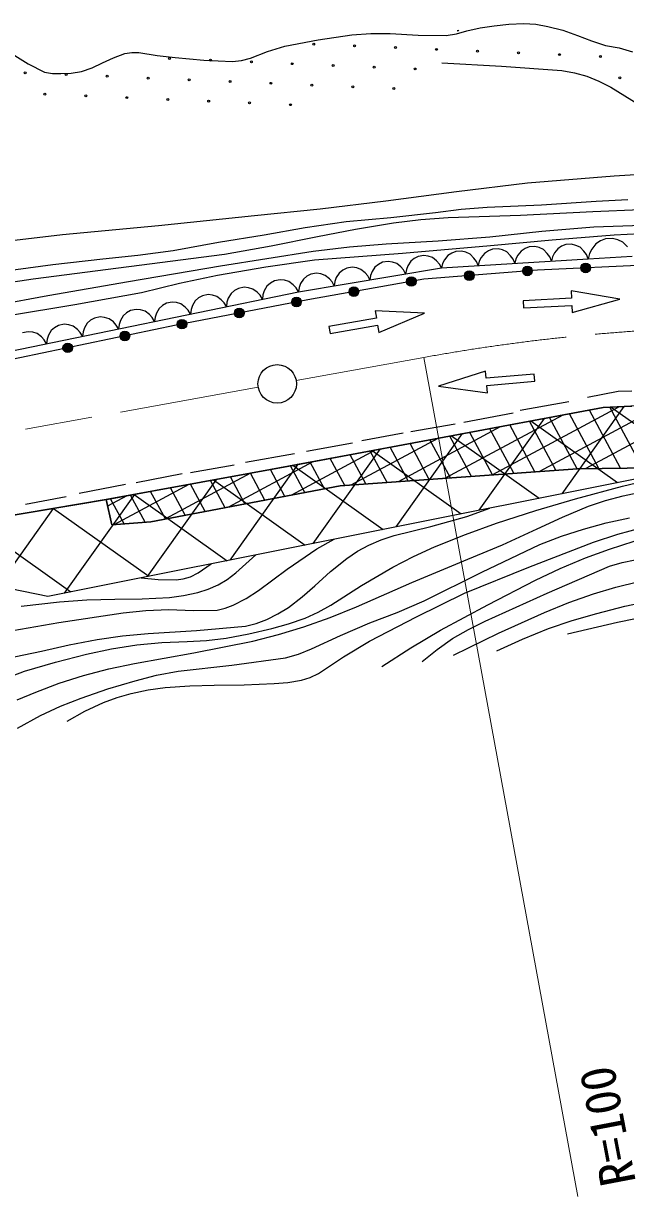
# Model space of a CAD drawing. Units: millimetres, scale not verified. Extents: x 40000 to 680000, y 20000 to 380000.
# Drawn here: x 157940 to 189099, y 251444 to 312135 of the extents above; entities that cross this region are included whole.
import ezdxf
from ezdxf.enums import TextEntityAlignment as Align

# ---------------------------------------------------------------- set-up
doc = ezdxf.new("R2010")
doc.units = ezdxf.units.MM
doc.header["$LTSCALE"] = 1000
doc.linetypes.add('CHAIN', pattern=[18.5, 12, -1.5, 3.5, -1.5])
for name, color, linetype, lineweight in [('M-BGD', 7, 'Continuous', 25), ('M-BMK', 2, 'CHAIN', 13), ('M-BMK-SRVR', 3, 'Continuous', 25), ('M-STR-HTXT', 7, 'Continuous', 13), ('M-STR-STRC', 7, 'Continuous', 25)]:
    doc.layers.add(name, color=color, linetype=linetype, lineweight=lineweight)
doc.styles.add('ＭＳ ゴシック', font='')
doc.styles.get('ＭＳ ゴシック').set_extended_font_data('MS Gothic')

msp = doc.modelspace()

# ---------------------------------------------------------------- hatches: boundary and pattern name
at = {"layer": 'M-BGD'}
h = msp.add_hatch(dxfattribs=at)
h.set_pattern_fill('USER', color=256, style=0, pattern_type=2)
h.set_pattern_definition([(54.5709, (155315, 286338), (-2444.5, 1739.087), []), (324.5709, (155315, 286338), (1739.087, 2444.5), [])])
h.paths.add_polyline_path([(155315, 286338), (162452, 287542), (187948, 292265), (189423, 292337), (191605, 292443), (200648, 292337), (204336, 291990), (210147, 291308), (215369, 290472), (221676, 289332), (230316, 287388), (243372, 284188), (253312, 281583), (267040, 277981), (283843, 274294), (292396, 272873), (299339, 272161), (300376, 271932), (308282, 271658), (316738, 271340), (336644, 271248), (347852, 271438), (355713, 271876), (355733, 270499), (357510, 270110), (360410, 268737), (362614, 267765), (366288, 267083), (370171, 267264), (372970, 268094), (376463, 269992), (378301, 271123), (382715, 273030), (391542, 272330), (407692, 271158), (428435, 269520), (427523, 259039), (401038, 261965), (380269, 260926), (380346, 256935), (345325, 255708), (345406, 256366), (329913, 259216), (304936, 258569), (306105, 265235), (255028, 269587), (244656, 280337), (220910, 285426), (197334, 288120), (192698, 289182), (159205, 282488), (151091, 284151)])

# ---------------------------------------------------------------- linework, layer by layer
for p, q in [((181584, 311909), (182306, 312017)), ((182306, 312017), (183064, 312106)), ((183064, 312106), (183832, 312135)), ((183832, 312135), (184458, 312090)), ((184458, 312090), (185079, 311985)), ((185079, 311985), (185857, 311781)), ((173194, 311286), (174929, 311547)), ((174929, 311547), (175913, 311615)), ((175913, 311615), (176911, 311623)), ((176911, 311623), (178370, 311533)), ((178370, 311533), (179821, 311505)), ((179821, 311505), (180356, 311594)), ((180356, 311594), (180890, 311745)), ((180890, 311745), (181584, 311909)), ((185857, 311781), (186621, 311519)), ((186621, 311519), (187339, 311231)), ((170571, 310679), (171474, 310967)), ((171474, 310967), (173194, 311286)), ((187339, 311231), (188069, 311003)), ((188069, 311003), (188765, 310868)), ((188765, 310868), (189454, 310673)), ((157348, 310560), (158188, 310050)), ((162034, 310094), (162605, 310363)), ((162605, 310363), (163193, 310573)), ((163193, 310573), (163551, 310633)), ((163551, 310633), (163912, 310633)), ((163912, 310633), (164854, 310474)), ((164854, 310474), (165795, 310375)), ((165795, 310375), (167272, 310242)), ((167272, 310242), (168750, 310169)), ((168750, 310169), (169219, 310221)), ((169219, 310221), (169686, 310334)), ((169686, 310334), (170571, 310679)), ((158188, 310050), (159030, 309610)), ((159030, 309610), (159437, 309550)), ((159437, 309550), (159870, 309550)), ((159870, 309550), (160411, 309572)), ((160411, 309572), (160936, 309653)), ((160936, 309653), (161488, 309842)), ((161488, 309842), (162034, 310094)), ((179592, 310101), (182686, 309930)), ((182686, 309930), (185805, 309696)), ((185805, 309696), (186451, 309579)), ((186451, 309579), (187092, 309401)), ((187092, 309401), (187724, 309154)), ((187724, 309154), (188346, 308846)), ((188346, 308846), (189793, 307949)), ((184025, 303886), (188518, 304250)), ((188518, 304250), (193017, 304553)), ((180353, 303448), (184025, 303886)), ((173303, 302542), (176697, 302952)), ((176697, 302952), (180353, 303448)), ((184758, 302753), (187578, 302939)), ((187578, 302939), (189213, 303026)), ((169903, 302192), (173303, 302542)), ((176956, 302088), (179267, 302354)), ((179267, 302354), (180592, 302519)), ((180592, 302519), (181935, 302626)), ((181935, 302626), (184758, 302753)), ((183670, 302221), (187412, 302405)), ((187412, 302405), (189880, 302505)), ((159968, 301218), (164936, 301685)), ((164936, 301685), (169903, 302192)), ((172516, 301572), (174637, 301882)), ((174637, 301882), (176956, 302088)), ((175122, 301493), (177096, 301813)), ((177096, 301813), (178505, 301985)), ((178505, 301985), (179927, 302098)), ((179927, 302098), (183670, 302221)), ((187456, 301609), (190587, 301719)), ((156166, 300778), (159968, 301218)), ((168039, 300824), (170403, 301202)), ((170403, 301202), (172516, 301572)), ((170752, 300627), (173158, 301114)), ((173158, 301114), (175122, 301493)), ((179394, 300886), (182082, 301101)), ((182082, 301101), (184761, 301385)), ((184761, 301385), (187456, 301609)), ((185300, 300946), (188514, 301191)), ((188514, 301191), (189861, 301270)), ((165686, 300386), (168039, 300824)), ((168345, 300200), (170752, 300627)), ((172934, 300356), (174819, 300573)), ((174819, 300573), (176710, 300731)), ((176710, 300731), (179394, 300886)), ((177561, 300248), (182104, 300641)), ((182217, 300454), (181999, 300369)), ((182104, 300641), (185300, 300946)), ((182511, 300473), (182217, 300454)), ((182738, 300416), (182511, 300473)), ((183896, 300489), (183694, 300362)), ((184114, 300574), (183896, 300489)), ((184408, 300593), (184114, 300574)), ((184635, 300536), (184408, 300593)), ((184851, 300435), (184635, 300536)), ((185049, 300238), (184851, 300435)), ((185591, 300482), (185419, 300261)), ((185793, 300609), (185591, 300482)), ((186011, 300694), (185793, 300609)), ((186305, 300712), (186011, 300694)), ((186533, 300655), (186305, 300712)), ((186748, 300555), (186533, 300655)), ((186946, 300358), (186748, 300555)), ((187352, 300466), (187233, 300235)), ((187561, 300731), (187352, 300466)), ((187805, 300884), (187561, 300731)), ((188069, 300985), (187805, 300884)), ((188425, 301006), (188069, 300985)), ((188699, 300936), (188425, 301006)), ((188959, 300813), (188699, 300936)), ((189197, 300574), (188959, 300813)), ((159464, 299669), (162046, 299966)), ((162046, 299966), (163866, 300146)), ((163389, 299562), (168345, 300200)), ((163866, 300146), (165686, 300386)), ((168146, 299597), (172934, 300356)), ((170490, 299541), (173009, 299914)), ((173009, 299914), (177561, 300248)), ((176807, 299826), (176520, 299778)), ((177036, 299793), (176807, 299826)), ((177979, 299836), (177833, 299602)), ((178165, 299981), (177979, 299836)), ((178370, 300087), (178165, 299981)), ((178657, 300135), (178370, 300087)), ((178886, 300101), (178657, 300135)), ((179108, 300024), (178886, 300101)), ((179323, 299851), (179108, 300024)), ((179464, 299689), (179323, 299851)), ((179569, 299488), (187157, 299966)), ((179728, 299902), (179631, 299710)), ((179900, 300123), (179728, 299902)), ((180102, 300250), (179900, 300123)), ((180320, 300335), (180102, 300250)), ((180614, 300353), (180320, 300335)), ((180841, 300296), (180614, 300353)), ((181057, 300196), (180841, 300296)), ((181255, 299999), (181057, 300196)), ((181381, 299821), (181255, 299999)), ((181466, 299607), (181381, 299821)), ((181528, 299830), (181466, 299607)), ((181625, 300022), (181528, 299830)), ((181797, 300242), (181625, 300022)), ((181999, 300369), (181797, 300242)), ((182954, 300315), (182738, 300416)), ((183152, 300118), (182954, 300315)), ((183278, 299941), (183152, 300118)), ((183363, 299727), (183278, 299941)), ((183425, 299950), (183363, 299727)), ((183522, 300142), (183425, 299950)), ((183694, 300362), (183522, 300142)), ((185175, 300060), (185049, 300238)), ((185260, 299847), (185175, 300060)), ((185322, 300069), (185260, 299847)), ((185419, 300261), (185322, 300069)), ((187072, 300180), (186946, 300358)), ((187157, 299966), (187072, 300180)), ((187233, 300235), (187157, 299966)), ((187157, 299966), (189449, 300100)), ((156900, 299313), (159464, 299669)), ((158444, 298919), (163389, 299562)), ((163377, 298780), (168146, 299597)), ((167988, 299110), (170490, 299541)), ((172166, 298254), (179569, 299488)), ((173105, 299209), (172818, 299161)), ((173334, 299176), (173105, 299209)), ((174278, 299219), (174131, 298986)), ((174463, 299364), (174278, 299219)), ((174669, 299470), (174463, 299364)), ((174956, 299518), (174669, 299470)), ((175185, 299485), (174956, 299518)), ((175407, 299407), (175185, 299485)), ((175621, 299234), (175407, 299407)), ((175762, 299072), (175621, 299234)), ((175982, 299294), (175906, 299096)), ((176129, 299528), (175982, 299294)), ((176314, 299673), (176129, 299528)), ((176520, 299778), (176314, 299673)), ((177258, 299716), (177036, 299793)), ((177472, 299542), (177258, 299716)), ((177613, 299380), (177472, 299542)), ((177718, 299179), (177613, 299380)), ((177757, 299404), (177718, 299179)), ((177833, 299602), (177757, 299404)), ((184543, 299374), (178654, 298899)), ((179569, 299488), (179464, 299689)), ((179631, 299710), (179569, 299488)), ((191787, 299704), (184543, 299374)), ((155411, 298476), (158444, 298919)), ((159202, 298059), (163377, 298780)), ((164052, 298220), (166014, 298694)), ((166014, 298694), (167988, 299110)), ((170725, 298699), (170543, 298545)), ((170929, 298814), (170725, 298699)), ((171218, 298874), (170929, 298814)), ((171451, 298849), (171218, 298874)), ((171679, 298779), (171451, 298849)), ((171902, 298612), (171679, 298779)), ((172052, 298453), (171902, 298612)), ((172280, 298677), (172204, 298479)), ((172427, 298911), (172280, 298677)), ((172612, 299056), (172427, 298911)), ((172818, 299161), (172612, 299056)), ((178654, 298899), (172653, 297838)), ((173556, 299099), (173334, 299176)), ((173770, 298925), (173556, 299099)), ((173911, 298763), (173770, 298925)), ((174016, 298562), (173911, 298763)), ((174055, 298787), (174016, 298562)), ((174131, 298986), (174055, 298787)), ((175867, 298871), (175762, 299072)), ((175906, 299096), (175867, 298871)), ((153548, 294416), (172166, 298254)), ((155038, 297279), (159202, 298059)), ((160605, 297593), (164052, 298220)), ((167206, 298046), (167001, 297932)), ((167494, 298106), (167206, 298046)), ((167727, 298081), (167494, 298106)), ((167955, 298012), (167727, 298081)), ((168179, 297844), (167955, 298012)), ((168681, 298161), (168542, 297919)), ((168863, 298315), (168681, 298161)), ((169067, 298430), (168863, 298315)), ((169356, 298490), (169067, 298430)), ((169589, 298465), (169356, 298490)), ((169817, 298396), (169589, 298465)), ((170041, 298228), (169817, 298396)), ((170190, 298070), (170041, 298228)), ((170304, 297870), (170190, 298070)), ((170334, 298099), (170304, 297870)), ((170404, 298303), (170334, 298099)), ((170543, 298545), (170404, 298303)), ((172166, 298254), (172052, 298453)), ((172204, 298479), (172166, 298254)), ((157158, 297028), (160605, 297593)), ((164958, 297394), (164819, 297152)), ((165140, 297548), (164958, 297394)), ((165344, 297663), (165140, 297548)), ((165633, 297722), (165344, 297663)), ((165866, 297697), (165633, 297722)), ((172653, 297838), (165849, 296521)), ((166093, 297628), (165866, 297697)), ((166317, 297461), (166093, 297628)), ((166466, 297302), (166317, 297461)), ((166680, 297535), (166611, 297332)), ((166820, 297778), (166680, 297535)), ((167001, 297932), (166820, 297778)), ((168328, 297686), (168179, 297844)), ((168442, 297486), (168328, 297686)), ((168472, 297716), (168442, 297486)), ((168542, 297919), (168472, 297716)), ((161416, 296780), (161234, 296626)), ((161620, 296895), (161416, 296780)), ((161909, 296955), (161620, 296895)), ((162142, 296930), (161909, 296955)), ((162370, 296860), (162142, 296930)), ((162594, 296693), (162370, 296860)), ((163096, 297010), (162957, 296768)), ((163278, 297164), (163096, 297010)), ((163482, 297279), (163278, 297164)), ((163771, 297338), (163482, 297279)), ((164004, 297314), (163771, 297338)), ((164232, 297244), (164004, 297314)), ((164455, 297077), (164232, 297244)), ((164605, 296918), (164455, 297077)), ((164719, 296719), (164605, 296918)), ((164749, 296948), (164719, 296719)), ((164819, 297152), (164749, 296948)), ((166580, 297102), (166466, 297302)), ((166611, 297332), (166580, 297102)), ((165849, 296521), (153885, 294034)), ((158186, 296187), (157897, 296127)), ((158419, 296162), (158186, 296187)), ((159373, 296242), (159233, 296000)), ((159554, 296396), (159373, 296242)), ((159759, 296511), (159554, 296396)), ((160047, 296571), (159759, 296511)), ((160280, 296546), (160047, 296571)), ((160508, 296477), (160280, 296546)), ((160732, 296309), (160508, 296477)), ((160881, 296151), (160732, 296309)), ((161025, 296180), (160995, 295951)), ((161095, 296384), (161025, 296180)), ((161234, 296626), (161095, 296384)), ((162743, 296534), (162594, 296693)), ((162857, 296335), (162743, 296534)), ((162887, 296564), (162857, 296335)), ((162957, 296768), (162887, 296564)), ((158646, 296093), (158419, 296162)), ((158870, 295925), (158646, 296093)), ((159019, 295767), (158870, 295925)), ((159133, 295567), (159019, 295767)), ((159164, 295797), (159133, 295567)), ((159233, 296000), (159164, 295797)), ((160995, 295951), (160881, 296151)), ((183651, 292121), (186156, 292579)), ((187134, 292793), (188718, 293104)), ((188718, 293104), (189421, 293135)), ((162452, 287542), (187948, 292265)), ((187948, 292265), (179431, 290676)), ((179431, 290676), (187948, 292265)), ((180737, 291510), (183284, 291998)), ((188763, 292304), (182210, 288783)), ((191087, 292418), (184652, 288959)), ((187717, 289116), (186200, 291938)), ((193243, 292441), (187038, 289107)), ((188844, 289131), (187232, 292131)), ((191706, 292448), (187948, 292265)), ((187948, 292265), (189423, 292337)), ((187948, 292265), (189423, 292337)), ((189971, 289145), (188286, 292281)), ((177987, 291021), (180278, 291418)), ((185848, 291873), (179769, 288606)), ((184405, 288942), (183104, 291361)), ((185497, 289021), (184136, 291554)), ((186590, 289100), (185168, 291746)), ((175451, 290563), (177590, 290960)), ((182613, 291269), (177327, 288429)), ((181126, 288704), (180009, 290784)), ((182219, 288783), (181041, 290976)), ((183312, 288862), (182073, 291169)), ((179431, 290676), (172050, 289301)), ((172050, 289301), (179431, 290676)), ((172580, 290013), (174963, 290440)), ((179377, 290666), (174886, 288252)), ((177848, 288467), (176913, 290207)), ((178941, 288546), (177945, 290399)), ((180034, 288625), (178977, 290591)), ((169433, 289432), (171969, 289891)), ((176144, 290064), (171809, 287734)), ((174570, 288229), (173817, 289630)), ((175663, 288309), (174849, 289823)), ((176756, 288388), (175881, 290015)), ((192698, 289182), (159205, 282488)), ((192698, 289182), (159205, 282488)), ((172050, 289301), (162219, 287499)), ((162219, 287499), (172050, 289301)), ((166584, 288909), (168845, 289306)), ((172911, 289462), (168546, 287116)), ((171466, 287669), (170719, 289057)), ((172496, 287864), (171753, 289247)), ((173526, 288059), (172785, 289438)), ((174335, 288213), (186606, 289101)), ((186606, 289101), (174335, 288213)), ((186606, 289101), (192698, 289182)), ((192698, 289182), (186606, 289101)), ((160828, 287840), (163223, 288298)), ((163773, 288390), (166156, 288848)), ((169698, 288870), (165284, 286498)), ((167344, 286888), (166586, 288299)), ((168374, 287083), (167619, 288489)), ((169405, 287279), (168653, 288678)), ((170435, 287474), (169686, 288868)), ((188935, 288193), (191379, 288783)), ((163285, 287694), (162295, 287162)), ((166491, 288282), (162620, 286202)), ((164238, 286331), (163485, 287731)), ((165283, 286498), (164519, 287920)), ((164527, 286355), (174335, 288213)), ((174335, 288213), (164527, 286355)), ((166314, 286693), (165552, 288110)), ((186503, 287544), (188935, 288193)), ((188062, 287454), (188968, 287698)), ((188968, 287698), (190096, 287930)), ((155315, 286338), (162452, 287542)), ((162219, 287499), (155315, 286338)), ((158048, 287259), (160156, 287656)), ((162219, 287499), (162514, 286193)), ((162514, 286193), (162219, 287499)), ((163149, 286244), (162452, 287542)), ((184457, 286940), (186503, 287544)), ((185840, 286598), (187175, 287153)), ((187175, 287153), (188062, 287454)), ((179014, 286110), (180891, 286632)), ((180891, 286632), (182068, 287057)), ((182426, 286279), (184457, 286940)), ((184524, 285985), (185840, 286598)), ((188104, 286293), (189304, 286550)), ((162514, 286193), (164527, 286355)), ((164527, 286355), (162514, 286193)), ((177124, 285646), (179014, 286110)), ((180812, 285695), (182426, 286279)), ((182739, 285169), (184524, 285985)), ((185780, 285606), (186918, 285979)), ((186918, 285979), (188104, 286293)), ((188697, 285707), (189972, 286056)), ((173125, 284961), (174018, 285449)), ((175814, 285150), (176453, 285424)), ((176453, 285424), (177124, 285646)), ((179218, 285054), (180812, 285695)), ((184094, 284012), (187442, 285301)), ((184671, 285179), (185780, 285606)), ((187442, 285301), (188697, 285707)), ((188267, 284945), (189539, 285344)), ((171591, 283903), (173125, 284961)), ((174671, 284459), (175228, 284831)), ((175228, 284831), (175814, 285150)), ((178119, 284555), (179218, 285054)), ((180942, 284413), (182739, 285169)), ((181656, 283750), (184671, 285179)), ((187021, 284490), (188267, 284945)), ((159205, 282488), (151091, 284151)), ((166978, 283715), (167648, 284176)), ((168929, 283706), (169968, 284639)), ((173827, 283774), (174671, 284459)), ((177056, 284007), (178119, 284555)), ((178047, 283208), (180942, 284413)), ((185038, 282658), (188270, 284050)), ((185716, 283940), (187021, 284490)), ((188270, 284050), (188919, 284242)), ((188919, 284242), (189592, 284378)), ((164040, 283455), (164907, 283375)), ((166213, 283400), (166579, 283512)), ((166579, 283512), (166978, 283715)), ((168487, 283370), (168929, 283706)), ((170098, 282800), (171591, 283903)), ((173022, 283044), (173827, 283774)), ((175441, 283053), (177056, 284007)), ((178669, 282268), (181656, 283750)), ((180766, 282666), (184094, 284012)), ((184434, 283334), (185716, 283940)), ((164907, 283375), (165840, 283348)), ((165840, 283348), (166213, 283400)), ((166962, 282693), (167500, 282861)), ((167500, 282861), (168013, 283085)), ((168013, 283085), (168487, 283370)), ((172357, 282464), (173022, 283044)), ((173854, 282046), (175441, 283053)), ((175172, 281947), (178047, 283208)), ((181965, 282063), (184434, 283334)), ((187444, 282625), (188602, 282971)), ((188602, 282971), (189785, 283262)), ((159802, 282212), (161228, 282312)), ((161228, 282312), (162666, 282353)), ((162666, 282353), (164081, 282364)), ((164081, 282364), (165498, 282436)), ((165498, 282436), (166228, 282534)), ((166228, 282534), (166962, 282693)), ((168796, 282035), (169465, 282393)), ((169465, 282393), (170098, 282800)), ((171649, 281926), (172357, 282464)), ((177278, 281666), (178669, 282268)), ((178289, 281443), (180766, 282666)), ((181835, 281212), (185038, 282658)), ((186163, 282175), (187444, 282625)), ((189067, 281986), (190544, 282300)), ((157819, 281988), (159802, 282212)), ((159775, 281138), (163095, 281641)), ((163095, 281641), (164274, 281758)), ((164274, 281758), (165459, 281815)), ((165459, 281815), (166719, 281768)), ((166719, 281768), (167964, 281783)), ((167964, 281783), (168386, 281879)), ((168386, 281879), (168796, 282035)), ((171101, 281583), (171649, 281926)), ((172512, 281371), (173193, 281680)), ((173193, 281680), (173854, 282046)), ((173820, 281402), (175172, 281947)), ((175864, 281119), (177278, 281666)), ((179523, 280739), (181965, 282063)), ((182529, 280587), (184902, 281668)), ((184902, 281668), (186163, 282175)), ((186343, 281248), (187611, 281617)), ((187611, 281617), (189067, 281986)), ((188684, 281156), (191292, 281694)), ((156476, 280577), (159775, 281138)), ((169433, 280950), (169990, 281094)), ((169990, 281094), (170529, 281297)), ((170529, 281297), (171101, 281583)), ((170794, 280826), (171664, 281071)), ((171664, 281071), (172512, 281371)), ((172455, 280917), (173820, 281402)), ((174343, 280474), (175864, 281119)), ((175843, 280169), (178289, 281443)), ((180972, 280786), (181835, 281212)), ((185105, 280825), (186343, 281248)), ((186087, 280559), (188684, 281156)), ((161755, 280263), (163069, 280451)), ((163069, 280451), (164400, 280581)), ((164400, 280581), (166904, 280735)), ((166904, 280735), (169433, 280950)), ((168431, 280334), (169612, 280549)), ((169612, 280549), (170794, 280826)), ((169817, 280174), (171145, 280517)), ((171145, 280517), (172455, 280917)), ((172842, 279773), (174343, 280474)), ((177985, 279828), (179523, 280739)), ((180150, 280313), (180972, 280786)), ((180195, 279459), (182529, 280587)), ((183765, 280276), (185105, 280825)), ((158873, 279660), (160303, 279990)), ((160303, 279990), (161755, 280263)), ((162505, 279772), (163815, 279984)), ((163815, 279984), (165106, 280100)), ((165106, 280100), (166413, 280156)), ((166413, 280156), (167420, 280215)), ((166760, 279572), (169817, 280174)), ((167420, 280215), (168431, 280334)), ((174509, 279362), (175843, 280169)), ((176487, 278871), (177985, 279828)), ((179344, 279746), (180150, 280313)), ((182446, 279670), (183765, 280276)), ((157044, 279273), (158873, 279660)), ((159593, 279092), (161207, 279499)), ((161207, 279499), (162505, 279772)), ((163690, 279029), (166760, 279572)), ((168723, 278938), (171499, 279309)), ((171499, 279309), (172174, 279510)), ((172174, 279510), (172842, 279773)), ((173209, 278506), (174509, 279362)), ((178573, 279130), (179344, 279746)), ((154678, 277367), (157989, 278625)), ((157989, 278625), (159593, 279092)), ((161042, 278397), (162358, 278742)), ((162358, 278742), (163690, 279029)), ((164829, 278410), (165946, 278628)), ((165946, 278628), (168723, 278938)), ((158574, 277543), (159796, 277998)), ((159796, 277998), (161042, 278397)), ((162310, 277708), (163722, 278132)), ((163722, 278132), (164829, 278410)), ((169362, 277910), (170917, 277987)), ((170917, 277987), (171629, 278040)), ((171629, 278040), (172334, 278154)), ((172334, 278154), (172781, 278302)), ((172781, 278302), (173209, 278506)), ((157611, 277145), (158574, 277543)), ((160919, 277227), (162310, 277708)), ((162787, 277268), (163518, 277475)), ((163518, 277475), (164392, 277655)), ((164392, 277655), (165276, 277775)), ((165276, 277775), (166544, 277864)), ((166544, 277864), (167812, 277893)), ((167812, 277893), (169362, 277910)), ((158829, 276331), (159861, 276806)), ((159861, 276806), (160919, 277227)), ((161125, 276547), (162077, 277003)), ((162077, 277003), (162787, 277268)), ((157630, 275680), (158829, 276331)), ((160204, 276039), (161125, 276547))]:
    msp.add_line(p, q, dxfattribs=at)
for centre, radius in [((172960, 311067), 49.7), ((175079, 310976), 49.7), ((177198, 310885), 49.7), ((179318, 310795), 49.7), ((181437, 310704), 49.7), ((165496, 310325), 49.7), ((167616, 310234), 49.7), ((169735, 310144), 49.7), ((183556, 310613), 49.7), ((185676, 310522), 49.7), ((187795, 310431), 49.7), ((158033, 309583), 49.7), ((160152, 309493), 49.7), ((171854, 310053), 49.7), ((173974, 309962), 49.7), ((176093, 309871), 49.7), ((178213, 309780), 49.7), ((162272, 309402), 49.7), ((164391, 309311), 49.7), ((166511, 309220), 49.7), ((168630, 309129), 49.7), ((170749, 309039), 49.7), ((172869, 308948), 49.7), ((188809, 309326), 49.7), ((159047, 308478), 49.7), ((161167, 308388), 49.7), ((163286, 308297), 49.7), ((174988, 308857), 49.7), ((177107, 308766), 49.7), ((165406, 308206), 49.7), ((167525, 308115), 49.7), ((169644, 308024), 49.7), ((171764, 307933), 49.7), ((181014, 299089), 249), ((181014, 299089), 220), ((181014, 299089), 191), ((181014, 299089), 161), ((181014, 299089), 132), ((184023, 299332), 249), ((184023, 299332), 220), ((184023, 299332), 191), ((184023, 299332), 161), ((184023, 299332), 132), ((184023, 299332), 97.5), ((184023, 299332), 67.5), ((184023, 299332), 38.7), ((184023, 299332), 7.5), ((187037, 299488), 249), ((187037, 299488), 220), ((187037, 299488), 191), ((187037, 299488), 161), ((187037, 299488), 132), ((187037, 299488), 97.5), ((187037, 299488), 67.5), ((187037, 299488), 38.7), ((187037, 299488), 7.5), ((178013, 298786), 249), ((178013, 298786), 220), ((178013, 298786), 191), ((178013, 298786), 161), ((178013, 298786), 132), ((178013, 298786), 97.5), ((178013, 298786), 67.5), ((178013, 298786), 38.7), ((178013, 298786), 7.5), ((181014, 299089), 97.5), ((181014, 299089), 67.5), ((181014, 299089), 38.7), ((181014, 299089), 7.5), ((175041, 298260), 249), ((175041, 298260), 220), ((175041, 298260), 191), ((175041, 298260), 161), ((175041, 298260), 132), ((175041, 298260), 97.5), ((175041, 298260), 67.5), ((175041, 298260), 38.7), ((175041, 298260), 7.5), ((169107, 297152), 249), ((172071, 297725), 249), ((172071, 297725), 220), ((172071, 297725), 191), ((172071, 297725), 161), ((172071, 297725), 132), ((172071, 297725), 97.5), ((172071, 297725), 67.5), ((172071, 297725), 38.7), ((172071, 297725), 7.5), ((166144, 296578), 249), ((166144, 296578), 220), ((169107, 297152), 220), ((169107, 297152), 191), ((169107, 297152), 161), ((169107, 297152), 132), ((169107, 297152), 97.5), ((169107, 297152), 67.5), ((169107, 297152), 38.7), ((169107, 297152), 7.5), ((163188, 295968), 249), ((163188, 295968), 220), ((166144, 296578), 191), ((166144, 296578), 161), ((166144, 296578), 132), ((166144, 296578), 97.5), ((166144, 296578), 67.5), ((166144, 296578), 38.7), ((166144, 296578), 7.5), ((160233, 295353), 249), ((160233, 295353), 220), ((163188, 295968), 191), ((163188, 295968), 161), ((163188, 295968), 132), ((163188, 295968), 97.5), ((163188, 295968), 67.5), ((163188, 295968), 38.7), ((163188, 295968), 7.5), ((160233, 295353), 191), ((160233, 295353), 161), ((160233, 295353), 132), ((160233, 295353), 97.5), ((160233, 295353), 67.5), ((160233, 295353), 38.7), ((160233, 295353), 7.5)]:
    msp.add_circle(centre, radius, dxfattribs=at)
msp.add_arc((180423, 311809), 49.7, 216.8576, 331.31363, dxfattribs=at)
at = {"layer": 'M-BMK'}
for p, q in [((172056, 293667), (178661, 294858)), ((108338, 282185), (170088, 293313))]:
    msp.add_line(p, q, dxfattribs=at)
msp.add_arc((196471, 196456), 100000, 74.79404, 100.25925, dxfattribs=at)
at = {"layer": 'M-BMK-SRVR'}
msp.add_circle((171072, 293490), 995, dxfattribs=at)
at = {"layer": 'M-STR-HTXT'}
msp.add_line((178661, 294858), (186632, 251444), dxfattribs=at)
at = {"layer": 'M-STR-STRC'}
for p, q in [((188807, 297865), (186281, 298296)), ((186281, 298296), (186300, 297921)), ((186300, 297921), (183804, 297791)), ((183804, 297791), (183823, 297416)), ((183823, 297416), (186320, 297547)), ((186320, 297547), (186339, 297173)), ((186339, 297173), (188807, 297865)), ((176204, 296894), (173742, 296460)), ((178699, 297143), (176139, 297263)), ((176139, 297263), (176204, 296894)), ((176335, 296155), (178699, 297143)), ((173742, 296460), (173808, 296091)), ((173808, 296091), (176270, 296525)), ((176270, 296525), (176335, 296155)), ((181853, 294151), (179411, 293372)), ((181885, 293777), (181853, 294151)), ((184376, 293995), (181885, 293777)), ((184408, 293621), (184376, 293995)), ((179411, 293372), (181951, 293030)), ((181918, 293404), (184408, 293621)), ((181951, 293030), (181918, 293404))]:
    msp.add_line(p, q, dxfattribs=at)

# ---------------------------------------------------------------- texts
at = {"layer": 'M-STR-HTXT', "style": 'ＭＳ ゴシック'}
msp.add_text('R=100', height=1833, rotation=100.8, dxfattribs=at).set_placement((190181, 252295), align=Align.BOTTOM_LEFT)

doc.saveas('drawing.dxf')
